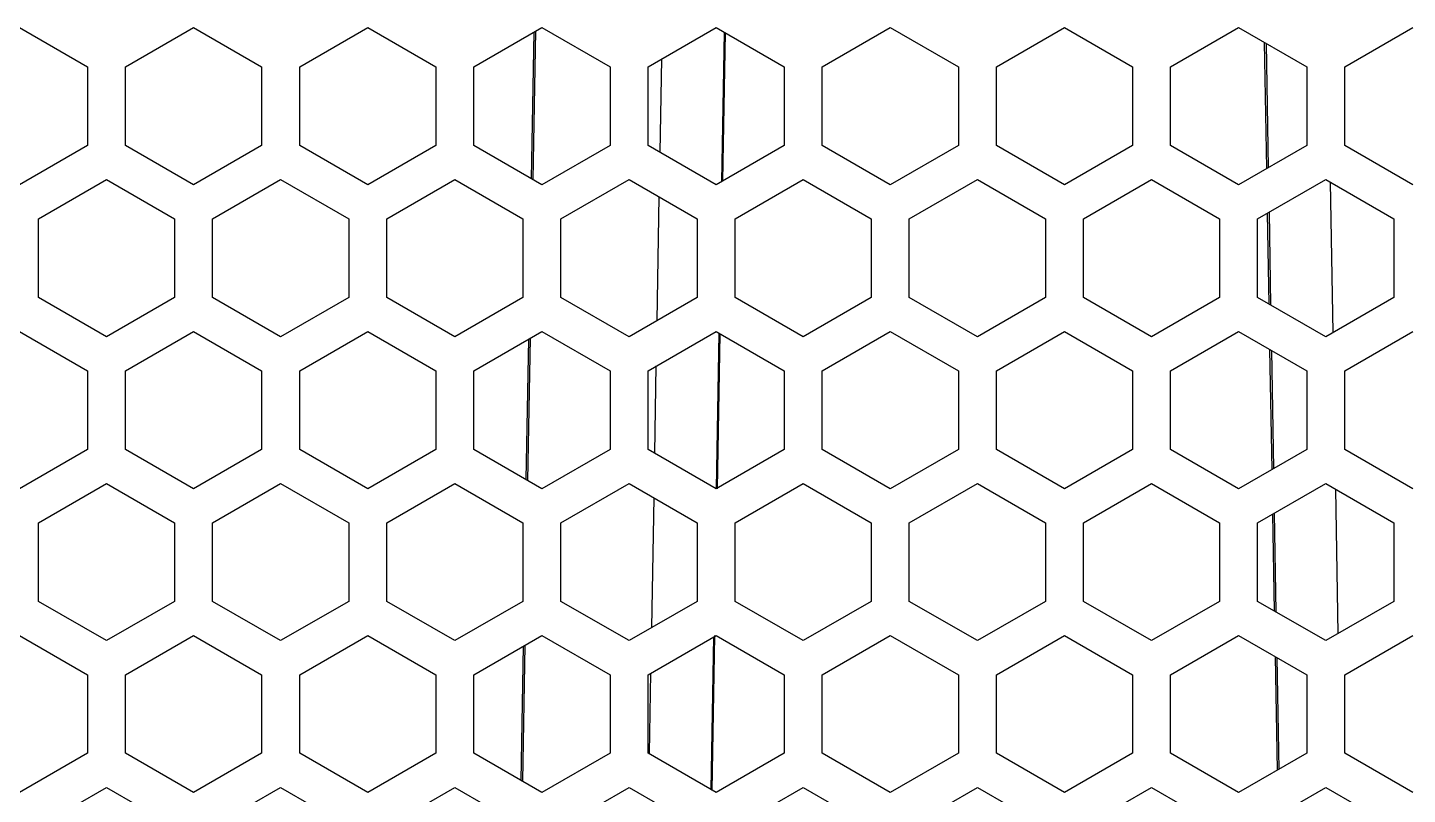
# Model space of a CAD drawing. Header units: millimetres. Extents: x 10297564 to 11610295, y -9287743 to -8409454.
# Drawn here: x 10489156 to 10490030, y -9078613 to -9078127 of the extents above; entities that cross this region are included whole.
import ezdxf

# ---------------------------------------------------------------- set-up
doc = ezdxf.new("R2010")
doc.units = ezdxf.units.MM
doc.header["$LTSCALE"] = 100
doc.layers.add('-0', color=7, linetype='Continuous')

# ---------------------------------------------------------------- blocks, each defined once
blk = doc.blocks.new('인버터 외형도')
at = {"layer": '-0', "linetype": 'Continuous'}
for p, q in [((90007.86, 52547.83), (90040.21, 52529.15)), ((90058.27, 52529.15), (90090.63, 52547.83)), ((90090.63, 52547.83), (90122.98, 52529.15)), ((90141.04, 52529.15), (90173.4, 52547.83)), ((90173.4, 52547.83), (90205.75, 52529.15)), ((90223.81, 52529.15), (90256.16, 52547.83)), ((90253.11, 52546.07), (90251.88, 52475.58)), ((90256.16, 52547.83), (90288.52, 52529.15)), ((90306.58, 52529.15), (90338.93, 52547.83)), ((90338.93, 52547.83), (90371.29, 52529.15)), ((90389.35, 52529.15), (90421.7, 52547.83)), ((90421.7, 52547.83), (90454.06, 52529.15)), ((90472.12, 52529.15), (90504.47, 52547.83)), ((90504.47, 52547.83), (90536.83, 52529.15)), ((90554.89, 52529.15), (90587.24, 52547.83)), ((90587.24, 52547.83), (90619.6, 52529.15)), ((90637.66, 52529.15), (90670.01, 52547.83)), ((90251.22, 52475.97), (90252.43, 52545.68)), ((90342.71, 52545.65), (90341.47, 52474.58)), ((90342.15, 52474.97), (90343.38, 52545.27)), ((90600.63, 52480.84), (90599.58, 52540.71)), ((90600.26, 52540.32), (90601.29, 52481.22)), ((90312.29, 52488.49), (90313.07, 52532.9)), ((90040.21, 52529.15), (90040.21, 52491.79)), ((90058.27, 52491.79), (90058.27, 52529.15)), ((90122.98, 52529.15), (90122.98, 52491.79)), ((90141.04, 52491.79), (90141.04, 52529.15)), ((90205.75, 52529.15), (90205.75, 52491.79)), ((90223.81, 52491.79), (90223.81, 52529.15)), ((90288.52, 52529.15), (90288.52, 52491.79)), ((90306.58, 52491.79), (90306.58, 52529.15)), ((90371.29, 52529.15), (90371.29, 52491.79)), ((90389.35, 52491.79), (90389.35, 52529.15)), ((90454.06, 52529.15), (90454.06, 52491.79)), ((90472.12, 52491.79), (90472.12, 52529.15)), ((90536.83, 52529.15), (90536.83, 52491.79)), ((90554.89, 52491.79), (90554.89, 52529.15)), ((90619.6, 52529.15), (90619.6, 52491.79)), ((90637.66, 52491.79), (90637.66, 52529.15)), ((90040.21, 52491.79), (90007.86, 52473.11)), ((90090.63, 52473.11), (90058.27, 52491.79)), ((90122.98, 52491.79), (90090.63, 52473.11)), ((90173.4, 52473.11), (90141.04, 52491.79)), ((90205.75, 52491.79), (90173.4, 52473.11)), ((90256.16, 52473.11), (90223.81, 52491.79)), ((90288.52, 52491.79), (90256.16, 52473.11)), ((90338.93, 52473.11), (90306.58, 52491.79)), ((90371.29, 52491.79), (90338.93, 52473.11)), ((90421.7, 52473.11), (90389.35, 52491.79)), ((90454.06, 52491.79), (90421.7, 52473.11)), ((90504.47, 52473.11), (90472.12, 52491.79)), ((90536.83, 52491.79), (90504.47, 52473.11)), ((90587.24, 52473.11), (90554.89, 52491.79)), ((90619.6, 52491.79), (90587.24, 52473.11)), ((90670.01, 52473.11), (90637.66, 52491.79)), ((90016.89, 52456.92), (90049.24, 52475.6)), ((90049.24, 52475.6), (90081.6, 52456.92)), ((90099.65, 52456.92), (90132.01, 52475.6)), ((90132.01, 52475.6), (90164.37, 52456.92)), ((90182.42, 52456.92), (90214.78, 52475.6)), ((90214.78, 52475.6), (90247.14, 52456.92)), ((90265.19, 52456.92), (90297.55, 52475.6)), ((90297.55, 52475.6), (90329.9, 52456.92)), ((90347.96, 52456.92), (90380.32, 52475.6)), ((90380.32, 52475.6), (90412.67, 52456.92)), ((90430.73, 52456.92), (90463.09, 52475.6)), ((90463.09, 52475.6), (90495.44, 52456.92)), ((90513.5, 52456.92), (90545.86, 52475.6)), ((90545.86, 52475.6), (90578.21, 52456.92)), ((90596.27, 52456.92), (90628.63, 52475.6)), ((90628.63, 52475.6), (90660.98, 52456.92)), ((90632.08, 52402.87), (90630.84, 52474.32)), ((90310.9, 52408.58), (90311.92, 52467.3)), ((90016.89, 52419.55), (90016.89, 52456.92)), ((90081.6, 52456.92), (90081.6, 52419.55)), ((90099.65, 52419.55), (90099.65, 52456.92)), ((90164.37, 52456.92), (90164.37, 52419.55)), ((90182.42, 52419.55), (90182.42, 52456.92)), ((90247.14, 52456.92), (90247.14, 52419.55)), ((90265.19, 52419.55), (90265.19, 52456.92)), ((90329.9, 52456.92), (90329.9, 52419.55)), ((90347.96, 52419.55), (90347.96, 52456.92)), ((90412.67, 52456.92), (90412.67, 52419.55)), ((90430.73, 52419.55), (90430.73, 52456.92)), ((90495.44, 52456.92), (90495.44, 52419.55)), ((90513.5, 52419.55), (90513.5, 52456.92)), ((90578.21, 52456.92), (90578.21, 52419.55)), ((90596.27, 52419.55), (90596.27, 52456.92)), ((90601.75, 52416.39), (90601, 52459.64)), ((90601.66, 52460.03), (90602.43, 52416)), ((90660.98, 52456.92), (90660.98, 52419.55)), ((90049.24, 52400.87), (90016.89, 52419.55)), ((90081.6, 52419.55), (90049.24, 52400.87)), ((90132.01, 52400.87), (90099.65, 52419.55)), ((90164.37, 52419.55), (90132.01, 52400.87)), ((90214.78, 52400.87), (90182.42, 52419.55)), ((90247.14, 52419.55), (90214.78, 52400.87)), ((90297.55, 52400.87), (90265.19, 52419.55)), ((90329.9, 52419.55), (90297.55, 52400.87)), ((90380.32, 52400.87), (90347.96, 52419.55)), ((90412.67, 52419.55), (90380.32, 52400.87)), ((90463.09, 52400.87), (90430.73, 52419.55)), ((90495.44, 52419.55), (90463.09, 52400.87)), ((90545.86, 52400.87), (90513.5, 52419.55)), ((90578.21, 52419.55), (90545.86, 52400.87)), ((90628.63, 52400.87), (90596.27, 52419.55)), ((90660.98, 52419.55), (90628.63, 52400.87)), ((90007.86, 52403.36), (90040.21, 52384.68)), ((90058.27, 52384.68), (90090.63, 52403.36)), ((90090.63, 52403.36), (90122.98, 52384.68)), ((90141.04, 52384.68), (90173.4, 52403.36)), ((90173.4, 52403.36), (90205.75, 52384.68)), ((90223.81, 52384.68), (90256.16, 52403.36)), ((90256.16, 52403.36), (90288.52, 52384.68)), ((90306.58, 52384.68), (90338.93, 52403.36)), ((90338.93, 52403.36), (90371.29, 52384.68)), ((90340.22, 52402.62), (90338.93, 52328.64)), ((90339.6, 52328.63), (90340.88, 52402.24)), ((90389.35, 52384.68), (90421.7, 52403.36)), ((90421.7, 52403.36), (90454.06, 52384.68)), ((90472.12, 52384.68), (90504.47, 52403.36)), ((90504.47, 52403.36), (90536.83, 52384.68)), ((90554.89, 52384.68), (90587.24, 52403.36)), ((90587.24, 52403.36), (90619.6, 52384.68)), ((90637.66, 52384.68), (90670.01, 52403.36)), ((90248.72, 52332.94), (90249.89, 52399.74)), ((90250.56, 52400.13), (90249.38, 52332.55)), ((90603.13, 52337.81), (90602.13, 52394.76)), ((90602.81, 52394.37), (90603.79, 52338.19)), ((90040.21, 52384.68), (90040.21, 52347.32)), ((90058.27, 52347.32), (90058.27, 52384.68)), ((90122.98, 52384.68), (90122.98, 52347.32)), ((90141.04, 52347.32), (90141.04, 52384.68)), ((90205.75, 52384.68), (90205.75, 52347.32)), ((90223.81, 52347.32), (90223.81, 52384.68)), ((90288.52, 52384.68), (90288.52, 52347.32)), ((90306.58, 52347.32), (90306.58, 52384.68)), ((90309.8, 52345.46), (90310.52, 52386.96)), ((90371.29, 52384.68), (90371.29, 52347.32)), ((90389.35, 52347.32), (90389.35, 52384.68)), ((90454.06, 52384.68), (90454.06, 52347.32)), ((90472.12, 52347.32), (90472.12, 52384.68)), ((90536.83, 52384.68), (90536.83, 52347.32)), ((90554.89, 52347.32), (90554.89, 52384.68)), ((90619.6, 52384.68), (90619.6, 52347.32)), ((90637.66, 52347.32), (90637.66, 52384.68)), ((90040.21, 52347.32), (90007.86, 52328.64)), ((90090.63, 52328.64), (90058.27, 52347.32)), ((90122.98, 52347.32), (90090.63, 52328.64)), ((90173.4, 52328.64), (90141.04, 52347.32)), ((90205.75, 52347.32), (90173.4, 52328.64)), ((90256.16, 52328.64), (90223.81, 52347.32)), ((90288.52, 52347.32), (90256.16, 52328.64)), ((90338.93, 52328.64), (90306.58, 52347.32)), ((90371.29, 52347.32), (90338.93, 52328.64)), ((90421.7, 52328.64), (90389.35, 52347.32)), ((90454.06, 52347.32), (90421.7, 52328.64)), ((90504.47, 52328.64), (90472.12, 52347.32)), ((90536.83, 52347.32), (90504.47, 52328.64)), ((90587.24, 52328.64), (90554.89, 52347.32)), ((90619.6, 52347.32), (90587.24, 52328.64)), ((90670.01, 52328.64), (90637.66, 52347.32)), ((90016.89, 52312.45), (90049.24, 52331.13)), ((90049.24, 52331.13), (90081.6, 52312.45)), ((90099.65, 52312.45), (90132.01, 52331.13)), ((90132.01, 52331.13), (90164.37, 52312.45)), ((90182.42, 52312.45), (90214.78, 52331.13)), ((90214.78, 52331.13), (90247.14, 52312.45)), ((90265.19, 52312.45), (90297.55, 52331.13)), ((90297.55, 52331.13), (90329.9, 52312.45)), ((90347.96, 52312.45), (90380.32, 52331.13)), ((90380.32, 52331.13), (90412.67, 52312.45)), ((90430.73, 52312.45), (90463.09, 52331.13)), ((90463.09, 52331.13), (90495.44, 52312.45)), ((90513.5, 52312.45), (90545.86, 52331.13)), ((90545.86, 52331.13), (90578.21, 52312.45)), ((90596.27, 52312.45), (90628.63, 52331.13)), ((90628.63, 52331.13), (90660.98, 52312.45)), ((90308.35, 52262.64), (90309.43, 52324.27)), ((90634.58, 52259.84), (90633.38, 52328.38)), ((90604.3, 52270.45), (90603.5, 52316.62)), ((90604.16, 52317), (90604.98, 52270.06)), ((90016.89, 52275.08), (90016.89, 52312.45)), ((90081.6, 52312.45), (90081.6, 52275.08)), ((90099.65, 52275.08), (90099.65, 52312.45)), ((90164.37, 52312.45), (90164.37, 52275.08)), ((90182.42, 52275.08), (90182.42, 52312.45)), ((90247.14, 52312.45), (90247.14, 52275.08)), ((90265.19, 52275.08), (90265.19, 52312.45)), ((90329.9, 52312.45), (90329.9, 52275.08)), ((90347.96, 52275.08), (90347.96, 52312.45)), ((90412.67, 52312.45), (90412.67, 52275.08)), ((90430.73, 52275.08), (90430.73, 52312.45)), ((90495.44, 52312.45), (90495.44, 52275.08)), ((90513.5, 52275.08), (90513.5, 52312.45)), ((90578.21, 52312.45), (90578.21, 52275.08)), ((90596.27, 52275.08), (90596.27, 52312.45)), ((90660.98, 52312.45), (90660.98, 52275.08)), ((90049.24, 52256.4), (90016.89, 52275.08)), ((90081.6, 52275.08), (90049.24, 52256.4)), ((90132.01, 52256.4), (90099.65, 52275.08)), ((90164.37, 52275.08), (90132.01, 52256.4)), ((90214.78, 52256.4), (90182.42, 52275.08)), ((90247.14, 52275.08), (90214.78, 52256.4)), ((90297.55, 52256.4), (90265.19, 52275.08)), ((90329.9, 52275.08), (90297.55, 52256.4)), ((90380.32, 52256.4), (90347.96, 52275.08)), ((90412.67, 52275.08), (90380.32, 52256.4)), ((90463.09, 52256.4), (90430.73, 52275.08)), ((90495.44, 52275.08), (90463.09, 52256.4)), ((90545.86, 52256.4), (90513.5, 52275.08)), ((90578.21, 52275.08), (90545.86, 52256.4)), ((90628.63, 52256.4), (90596.27, 52275.08)), ((90660.98, 52275.08), (90628.63, 52256.4)), ((90007.86, 52258.89), (90040.21, 52240.21)), ((90058.27, 52240.21), (90090.63, 52258.89)), ((90090.63, 52258.89), (90122.98, 52240.21)), ((90141.04, 52240.21), (90173.4, 52258.89)), ((90173.4, 52258.89), (90205.75, 52240.21)), ((90223.81, 52240.21), (90256.16, 52258.89)), ((90256.16, 52258.89), (90288.52, 52240.21)), ((90306.58, 52240.21), (90338.93, 52258.89)), ((90337.7, 52258.18), (90336.43, 52185.62)), ((90337.09, 52185.23), (90338.38, 52258.9)), ((90338.93, 52258.89), (90371.29, 52240.21)), ((90389.35, 52240.21), (90421.7, 52258.89)), ((90421.7, 52258.89), (90454.06, 52240.21)), ((90472.12, 52240.21), (90504.47, 52258.89)), ((90504.47, 52258.89), (90536.83, 52240.21)), ((90554.89, 52240.21), (90587.24, 52258.89)), ((90587.24, 52258.89), (90619.6, 52240.21)), ((90637.66, 52240.21), (90670.01, 52258.89)), ((90246.22, 52189.91), (90247.34, 52253.8)), ((90248.02, 52254.19), (90246.89, 52189.53)), ((90605.62, 52194.78), (90604.68, 52248.82)), ((90605.36, 52248.43), (90606.29, 52195.16)), ((90040.21, 52240.21), (90040.21, 52202.85)), ((90058.27, 52202.85), (90058.27, 52240.21)), ((90122.98, 52240.21), (90122.98, 52202.85)), ((90141.04, 52202.85), (90141.04, 52240.21)), ((90205.75, 52240.21), (90205.75, 52202.85)), ((90223.81, 52202.85), (90223.81, 52240.21)), ((90288.52, 52240.21), (90288.52, 52202.85)), ((90306.58, 52202.85), (90306.58, 52240.21)), ((90307.31, 52202.84), (90307.97, 52241.01)), ((90371.29, 52240.21), (90371.29, 52202.85)), ((90389.35, 52202.85), (90389.35, 52240.21)), ((90454.06, 52240.21), (90454.06, 52202.85)), ((90472.12, 52202.85), (90472.12, 52240.21)), ((90536.83, 52240.21), (90536.83, 52202.85)), ((90554.89, 52202.85), (90554.89, 52240.21)), ((90619.6, 52240.21), (90619.6, 52202.85)), ((90637.66, 52202.85), (90637.66, 52240.21)), ((90040.21, 52202.85), (90007.86, 52184.17)), ((90090.63, 52184.17), (90058.27, 52202.85)), ((90122.98, 52202.85), (90090.63, 52184.17)), ((90173.4, 52184.17), (90141.04, 52202.85)), ((90205.75, 52202.85), (90173.4, 52184.17)), ((90256.16, 52184.17), (90223.81, 52202.85)), ((90288.52, 52202.85), (90256.16, 52184.17)), ((90338.93, 52184.17), (90306.58, 52202.85)), ((90371.29, 52202.85), (90338.93, 52184.17)), ((90421.7, 52184.17), (90389.35, 52202.85)), ((90454.06, 52202.85), (90421.7, 52184.17)), ((90504.47, 52184.17), (90472.12, 52202.85)), ((90536.83, 52202.85), (90504.47, 52184.17)), ((90587.24, 52184.17), (90554.89, 52202.85)), ((90619.6, 52202.85), (90587.24, 52184.17)), ((90670.01, 52184.17), (90637.66, 52202.85)), ((90016.89, 52167.98), (90049.24, 52186.66)), ((90049.24, 52186.66), (90081.6, 52167.98)), ((90099.65, 52167.98), (90132.01, 52186.66)), ((90132.01, 52186.66), (90164.37, 52167.98)), ((90182.42, 52167.98), (90214.78, 52186.66)), ((90214.78, 52186.66), (90247.14, 52167.98)), ((90265.19, 52167.98), (90297.55, 52186.66)), ((90297.55, 52186.66), (90329.9, 52167.98)), ((90347.96, 52167.98), (90380.32, 52186.66)), ((90380.32, 52186.66), (90412.67, 52167.98)), ((90430.73, 52167.98), (90463.09, 52186.66)), ((90463.09, 52186.66), (90495.44, 52167.98)), ((90513.5, 52167.98), (90545.86, 52186.66)), ((90545.86, 52186.66), (90578.21, 52167.98)), ((90596.27, 52167.98), (90628.63, 52186.66)), ((90628.63, 52186.66), (90660.98, 52167.98))]:
    blk.add_line(p, q, dxfattribs=at)

msp = doc.modelspace()

# ---------------------------------------------------------------- block references
at = {"xscale": 1.333333333333333, "yscale": 1.333333333333333, "zscale": 1.333333333333333}
msp.add_blockref('인버터 외형도', (10369140.57, -9148190.99), dxfattribs=at)

doc.saveas('drawing.dxf')
